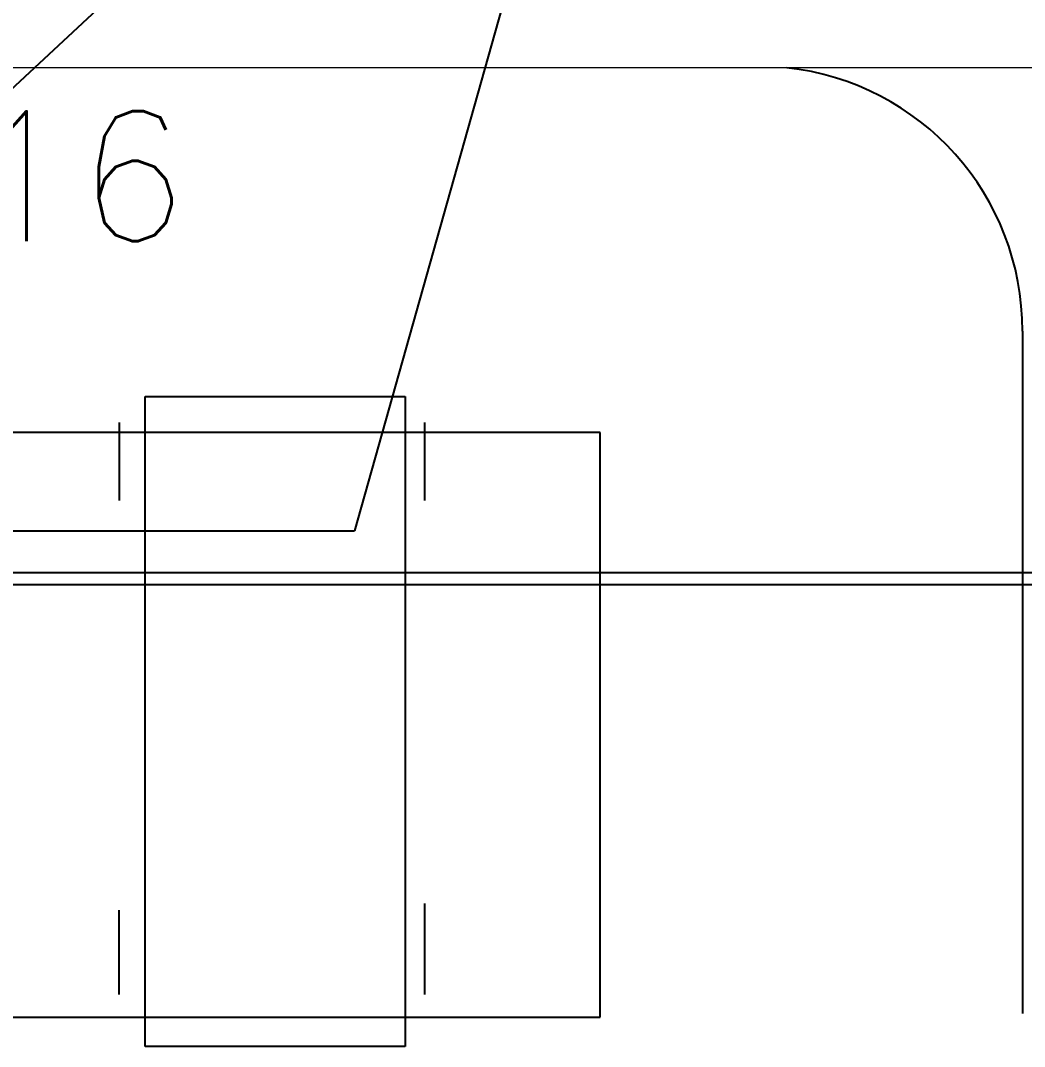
# Model space of a CAD drawing. Header units: inches. Extents: x 567429 to 582707, y 126347 to 133675.
# Drawn here: x 577729.3 to 577883.8, y 129384.7 to 129542.6 of the extents above; entities that cross this region are included whole.
import ezdxf

# ---------------------------------------------------------------- set-up
doc = ezdxf.new("R2010")
doc.units = ezdxf.units.IN
doc.header["$MEASUREMENT"] = 0
for name, color, linetype in [('mobl', 11, 'Continuous'), ('NURSE CALL WIRE', 4, 'Continuous'), ('SOCKET', 3, 'Continuous'), ('SOCKET WIRE', 4, 'Continuous'), ('wall kanaf', 4, 'Continuous')]:
    doc.layers.add(name, color=color, linetype=linetype)
doc.styles.add('2floorplan$0$style1', font='romans.shx', dxfattribs={"height": 40})
doc.linetypes.add('ZIGZAG', pattern='A,0.0001,-0.2,[131,ltypeshp.shx,S=0.2,R=0,X=-0.2,Y=0],-0.4,[131,ltypeshp.shx,S=0.2,R=180,X=0.2,Y=0],-0.2', length=0.8001)

msp = doc.modelspace()

# ---------------------------------------------------------------- linework, layer by layer
at = {"layer": 'mobl', "color": 15, "linetype": 'ZIGZAG', "ltscale": 20}
msp.add_line((577883.49, 129494.79), (577883.49, 129389.79), dxfattribs=at)
at = {"layer": 'mobl', "color": 15}
for p, q in [((577748.49, 129384.7), (577748.49, 129484.7)), ((577748.49, 129484.7), (577788.49, 129484.7)), ((577788.49, 129484.7), (577788.49, 129384.7)), ((577818.49, 129479.2), (577618.49, 129479.2)), ((577744.49, 129480.7), (577744.49, 129468.7)), ((577791.49, 129480.7), (577791.49, 129468.7)), ((577818.49, 129389.2), (577818.49, 129479.2)), ((577791.49, 129406.7), (577791.49, 129392.7)), ((577744.49, 129392.7), (577744.49, 129405.7)), ((577618.49, 129389.2), (577818.49, 129389.2)), ((577788.49, 129384.7), (577748.49, 129384.7))]:
    msp.add_line(p, q, dxfattribs=at)
at = {"layer": 'mobl', "color": 15, "linetype": 'ZIGZAG', "ltscale": 20}
msp.add_arc((577842.88, 129494.92), 40.61, 359.8208, 83.8408, dxfattribs=at)
at = {"layer": 'NURSE CALL WIRE'}
for p, q in [((577658.53, 129467.4), (577995.46, 129781.2)), ((577658.54, 129455.77), (578257.3, 129455.86))]:
    msp.add_line(p, q, dxfattribs=at)
at = {"layer": 'SOCKET WIRE'}
for p, q in [((577805.26, 129551.27), (577780.72, 129464.04)), ((577658.54, 129464.04), (577780.72, 129464.04)), ((578257.3, 129457.65), (577658.54, 129457.55))]:
    msp.add_line(p, q, dxfattribs=at)
at = {"layer": 'wall kanaf', "color": 15, "lineweight": 20, "ltscale": 0.1}
msp.add_line((577887.99, 129535.29), (577615.49, 129535.29), dxfattribs=at)

# ---------------------------------------------------------------- texts
at = {"layer": 'SOCKET', "color": 2, "style": '2floorplan$0$style1'}
msp.add_text('THNP6-16', height=20, dxfattribs=at).set_placement((577611.95, 129508.6))

doc.saveas('drawing.dxf')
